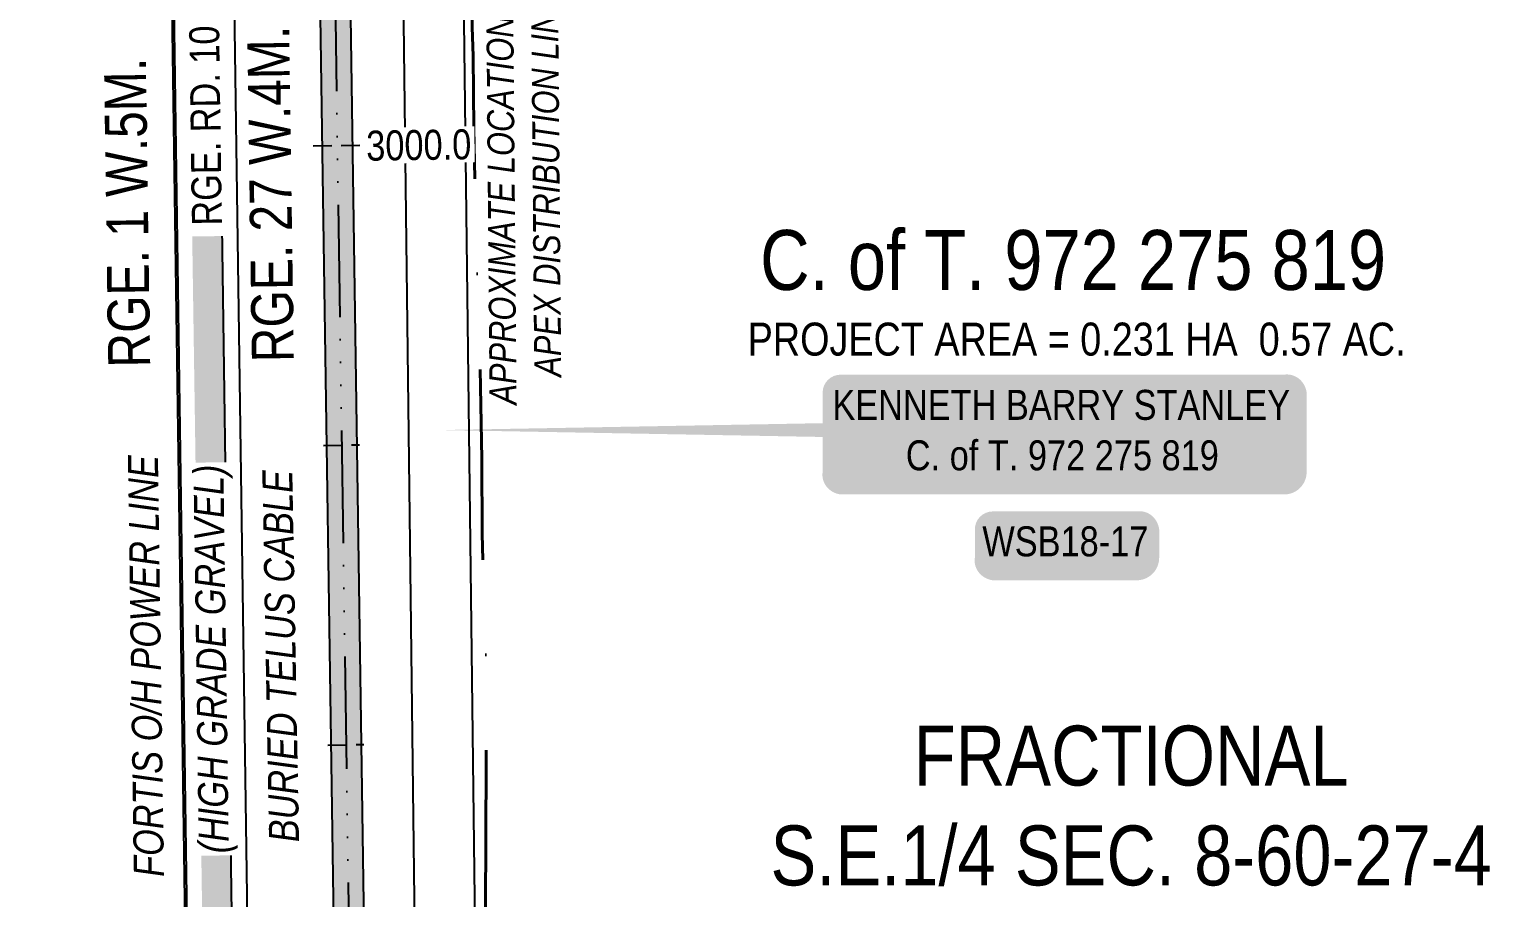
# Model space of a CAD drawing. Extents: x 57693 to 70573, y 5994359 to 6008381.
# Drawn here: x 65070.3 to 65557.3, y 6000287.3 to 6000577.1 of the extents above; entities that cross this region are included whole.
import ezdxf
from ezdxf.enums import TextEntityAlignment as Align

# ---------------------------------------------------------------- set-up
doc = ezdxf.new("R2010")
doc.units = 0
doc.header["$LTSCALE"] = 5
for name, pattern in [('COOP2', [10, 5, -1, 0, -1, 0, -1, 0, -1, 0, -1]), ('DASHDOT', [25.4, 12.7, -6.35, 0, -6.35]), ('foc-TIELINE', [1.875, 1.25, -0.625])]:
    doc.linetypes.add(name, pattern=pattern)
for name, color, linetype in [('AS-OWNER', 7, 'Continuous'), ('AS-POWER', 104, 'foc-POWER'), ('AS-POWER-T', 104, 'Continuous'), ('AS-ROADS', 254, 'Continuous'), ('AS-TELEPHONE', 224, 'foc-TEL'), ('AS-TELEPHONE-T', 224, 'Continuous'), ('C-SYMBOL', 7, 'Continuous'), ('D-TXT', 6, 'Continuous'), ('L-AREAREQUIRED', 7, 'Continuous'), ('L-ROAD-T', 7, 'Continuous'), ('L-SEC', 7, 'Continuous'), ('P-APEX RECON-10m BUFFER', 51, 'COOP2'), ('P-APEX RECON-LINE LIST', 240, 'Continuous'), ('P-APEX RECON-URBAN', 30, 'COOP2'), ('P-APEX RECON-WORK AREA', 104, 'Continuous'), ('P-BUFFER-PURPLE', 187, 'foc-TIELINE'), ('P-BUFFER-PURPLE-T', 187, 'Continuous')]:
    doc.layers.add(name, color=color, linetype=linetype)
doc.layers.add('AS-RECON EXISTING', color=151, linetype='DASHDOT', lineweight=40)
doc.layers.add('T-TEXT', color=48, linetype='Continuous', lineweight=18)
doc.styles.add('1.8', font='ARIALN.TTF', dxfattribs={"height": 2})
doc.styles.add('100L', font='ARIALN.TTF', dxfattribs={"height": 11})
doc.styles.add('175L', font='ARIALN.TTF', dxfattribs={"height": 10})
doc.styles.add('80', font='ARIALN.TTF', dxfattribs={"height": 10})
doc.styles.add('80L', font='ARIALN.TTF', dxfattribs={"height": 10})
doc.styles.add('80LS', font='ARIALNI.TTF', dxfattribs={"height": 10})
doc.styles.add('foc-LtypeFont', font='ARIALN.TTF', dxfattribs={"height": 7.35})
doc.linetypes.add('foc-POWER', pattern='A,6,-1,["P",foc-LtypeFont,S=0.2,R=0,X=-0.625,Y=-0.75],-1.24,4', length=12.24)
doc.linetypes.add('foc-POWER-NOLINE', pattern='A,0,-4,["P",foc-LtypeFont,S=0.2,R=0,X=-0.625,Y=-0.75],-8.24', length=12.24)
doc.linetypes.add('foc-TEL', pattern='A,2,-1,["T",foc-LtypeFont,S=0.2,R=0,X=-0.425,Y=-0.75],-1.24,8', length=12.24)

# ---------------------------------------------------------------- blocks, each defined once
blk = doc.blocks.new('*U445')
h = blk.add_hatch(color=59)
edge = h.paths.add_edge_path()
edge.add_line((-74, -20), (74, -20))
edge.add_arc((74, -14), 6, 270, 360)
edge.add_line((80, -14), (80, 12.5))
edge.add_arc((74, 12.5), 6, 0, 90)
edge.add_line((74, 18.5), (-74, 18.5))
edge.add_arc((-74, 12.5), 6, 90, 180)
edge.add_line((-80, 12.5), (-80, -14))
edge.add_arc((-74, -14), 6, 180, 270)
at = {"color": 1, "flags": 128}
blk.add_lwpolyline([(-74, -20, 3, 3, 0), (74, -20, 3, 3, 0.414214), (80, -14, 3, 3, 0), (80, 12.5, 3, 0, 0.414214), (74, 18.5, 0, 0, 0), (-74, 18.5, 0, 0, 0.414214), (-80, 12.5, 0, 0, 0), (-80, -14, 0, 3, 0.414214)], format="xyseb", close=True, dxfattribs=at)
blk.add_lwpolyline([(-207.22, 0, 0, 7.5, 0), (0, 0, 0, 0, 0)], format="xyseb", dxfattribs=at)
at = {"color": 1, "style": '80'}
blk.add_attdef('ENTER_TEXT_001', (-35.99, -5), '', height=10, dxfattribs=at)
blk = doc.blocks.new('*U436')
at = {"true_color": 0xffffa8}
h = blk.add_hatch(color=51, dxfattribs=at)
edge = h.paths.add_edge_path()
edge.add_line((-24, -11.5), (24, -11.5))
edge.add_arc((24, -5.5), 6, 270, 360)
edge.add_line((30, -5.5), (30, 4))
edge.add_arc((24, 4), 6, 0, 90)
edge.add_line((24, 10), (-24, 10))
edge.add_arc((-24, 4), 6, 90, 180)
edge.add_line((-30, 4), (-30, -5.5))
edge.add_arc((-24, -5.5), 6, 180, 270)
at = {"color": 240, "flags": 128}
blk.add_lwpolyline([(-24, -11.5, 3, 3, 0), (24, -11.5, 3, 3, 0.414214), (30, -5.5, 3, 3, 0), (30, 4, 3, 0, 0.414214), (24, 10, 0, 0, 0), (-24, 10, 0, 0, 0.414214), (-30, 4, 0, 0, 0), (-30, -5.5, 0, 3, 0.414214)], format="xyseb", close=True, dxfattribs=at)
for points in [[(-24.67, -8.43, 0, 10, 0), (0, 0, 5, 5, 0)], [(21.05, -6.93, 0, 10, 0), (0, 0, 5, 5, 0)]]:
    blk.add_lwpolyline(points, format="xyseb", dxfattribs=at)
at = {"color": 4, "style": '80'}
blk.add_attdef('OTHER_001', (-14.7, -5), '', height=10, dxfattribs=at)

msp = doc.modelspace()

# ---------------------------------------------------------------- hatches: boundary and pattern name
at = {"layer": 'P-APEX RECON-10m BUFFER'}
h = msp.add_hatch(color=256, dxfattribs=at)
h.dxf.hatch_style = 1
h.paths.add_polyline_path([(65164.536, 6000778.408), (65162.567, 6000912.353), (65133.965, 6000912.095), (65133.894, 6000917.091), (65135.099, 6000917.102), (65137.885, 6000938.699), (65140.871, 6000943.566), (65144.439, 6000943.9), (65175.832, 6000944.337), (65176.009, 6000939.54), (65172.163, 6000939.41), (65174.344, 6000791.007), (65181.583, 6000791.067), (65181.509, 6000791.309), (65191.056, 6000794.258), (65192.179, 6000790.624), (65192.651, 6000787.894), (65192.733, 6000781.167), (65174.491, 6000781.015), (65174.536, 6000777.958), (65185.196, 6000777.478), (65192.787, 6000776.69), (65192.849, 6000771.66), (65184.825, 6000772.493), (65174.609, 6000772.953), (65175.814, 6000690.96), (65179.244, 6000691.032), (65188.172, 6000700.386), (65193.564, 6000713.007), (65193.715, 6000700.642), (65192.411, 6000697.591), (65184.323, 6000689.116), (65184.629, 6000669.721), (65176.127, 6000669.632), (65176.331, 6000655.792), (65181.836, 6000655.898), (65182.133, 6000634.516), (65176.645, 6000634.439), (65183.108, 6000194.54), (65200.01, 6000184.354), (65200.153, 6000172.6), (65173.199, 6000188.845), (65166.653, 6000634.3), (65161.877, 6000634.234), (65161.665, 6000655.51), (65166.34, 6000655.6), (65166.135, 6000669.527), (65164.343, 6000669.508), (65164.283, 6000674.803), (65137.348, 6000674.421), (65137.206, 6000684.412), (65164.168, 6000684.795), (65164.1, 6000690.716), (65165.824, 6000690.752), (65164.609, 6000773.403), (65135.921, 6000774.694), (65135.85, 6000779.699)])
h.paths.add_polyline_path([(65140.142, 6000917.147), (65142.704, 6000936.998), (65143.824, 6000938.824), (65155.692, 6000939.934), (65155.727, 6000938.859), (65162.175, 6000939.075), (65162.494, 6000917.349)], flags=16)

# ---------------------------------------------------------------- linework, layer by layer
at = {"layer": 'AS-POWER', "flags": 128}
msp.add_lwpolyline([(65134.74, 5999401.405), (65117.317, 6000631.384), (65117.317, 6000631.384), (65115.647, 6000757.452)], dxfattribs=at)
at = {"layer": 'AS-RECON EXISTING', "flags": 128}
msp.add_lwpolyline([(65215.976, 6000717.679), (65215.636, 6000706.159), (65215.663, 6000694.471), (65215.636, 6000685.687), (65215.685, 6000676.663), (65215.988, 6000673.692), (65215.657, 6000663.615), (65215.768, 6000657.91), (65215.828, 6000642.797), (65216.832, 6000617.948), (65217.641, 6000602.494), (65217.957, 6000577.817), (65218.287, 6000568.136), (65218.585, 6000544.075), (65219.01, 6000520.36), (65219.517, 6000501.331), (65220.147, 6000481.325), (65220.768, 6000457.745), (65221.203, 6000433.626), (65221.357, 6000408.714), (65222.004, 6000384.688), (65222.731, 6000363.016), (65222.638, 6000332.56), (65222.536, 6000307.499), (65222.467, 6000284.086), (65222.854, 6000261.335), (65222.859, 6000237.601), (65222.353, 6000210.741), (65221.997, 6000178.189), (65221.801, 6000162.448), (65221.568, 6000143.953), (65221.76, 6000141.339)], dxfattribs=at)
at = {"layer": 'AS-ROADS', "const_width": 9.993, "flags": 128}
msp.add_lwpolyline([(65075.299, 6004280.926), (65091.006, 6002993.903), (65099.505, 6002521.34), (65111.344, 6001737.821), (65124.757, 6000932.43), (65125.889, 6000881.5), (65127.248, 6000854.337), (65127.928, 6000831.702), (65127.248, 6000797.975), (65126.566, 6000768.579), (65125.66, 6000755.677), (65126.566, 6000723.901), (65128.378, 6000674.555), (65127.699, 6000640.602), (65139.497, 5999837.648), (65150.936, 5999013.719), (65172.534, 5997603.263), (65172.769, 5997576.238), (65173.004, 5997542.398), (65174.65, 5997493.519)], dxfattribs=at)
at = {"layer": 'AS-TELEPHONE', "flags": 128}
msp.add_lwpolyline([(65152.099, 5999357.564), (65151.956, 5999367.469), (65151.599, 5999381.693), (65151.236, 5999392.076), (65150.536, 5999399.089), (65150.63, 5999407.597), (65139.887, 6000139.735), (65133.697, 6000574.581), (65133.9, 6000579.423), (65133.603, 6000594.395), (65133.409, 6000605.409), (65133.102, 6000623.448), (65133.082, 6000635.953), (65133.078, 6000641.555), (65133.398, 6000643.088), (65134.445, 6000644), (65136.762, 6000645.669), (65134.74, 6000647.631), (65134.388, 6000649.858), (65134.43, 6000654.603), (65134.224, 6000672.402), (65133.903, 6000686.345), (65133.628, 6000701.377), (65133.419, 6000712.351), (65133.332, 6000721.815), (65133.189, 6000744.623), (65133.092, 6000753.663), (65130.383, 6000943.946), (65118.693, 6001747.928)], dxfattribs=at)
at = {"layer": 'L-SEC', "flags": 128}
for points in [[(65113.408, 6000943.701), (65124.856, 6000139.519)], [(65133.511, 6000943.987), (65144.959, 6000139.805)], [(65200.544, 6000140.561), (65190.734, 6000945.109)], [(65220.642, 6000140.835), (65210.831, 6000945.374)]]:
    msp.add_lwpolyline(points, dxfattribs=at)
at = {"layer": 'P-APEX RECON-URBAN', "ltscale": 1.5, "flags": 128}
msp.add_lwpolyline([(65145.064, 6003498.53), (65150.592, 6003495.59), (65153.801, 6003491.736), (65157.416, 6003484.725), (65159.202, 6003476.487), (65159.86, 6003450.811), (65161.16, 6003386.082), (65161.385, 6003345.24), (65135.216, 6003315.128), (65153.296, 6002055.208), (65175.007, 6001991.337), (65173.183, 6001959.447), (65156.979, 6001922.628), (65159.591, 6001688.926), (65195.685, 6001578.759), (65196.595, 6001503.578), (65160.397, 6001420.703), (65161.948, 6001319.593), (65162.944, 6001308.589), (65162.829, 6001289.295), (65162.318, 6001269.391), (65178.153, 6000191.692), (65240.238, 6000154.276), (65241.38, 6000056.533), (65234.98, 6000030.24), (65229.608, 6000016.338), (65221.563, 6000003.6)], dxfattribs=at)
at = {"layer": 'P-APEX RECON-WORK AREA', "flags": 128}
for points in [[(65173.199, 6000188.845), (65166.653, 6000634.3), (65161.877, 6000634.234), (65161.665, 6000655.51), (65166.34, 6000655.6), (65166.135, 6000669.527), (65164.343, 6000669.508), (65164.283, 6000674.803), (65137.348, 6000674.421), (65137.206, 6000684.412), (65164.168, 6000684.795), (65164.1, 6000690.716), (65165.824, 6000690.752), (65164.609, 6000773.403), (65135.921, 6000774.694), (65135.85, 6000779.699), (65164.536, 6000778.408), (65162.567, 6000912.353)], [(65176.645, 6000634.439), (65183.108, 6000194.54)]]:
    msp.add_lwpolyline(points, dxfattribs=at)
at = {"layer": 'P-BUFFER-PURPLE'}
for p, q in [((65168.432, 6000438.243), (65180.43, 6000438.419)), ((65169.901, 6000338.254), (65181.9, 6000338.43))]:
    msp.add_line(p, q, dxfattribs=at)

# ---------------------------------------------------------------- block references
at = {"layer": 'AS-OWNER'}
ref = msp.add_blockref('*U445', (65414.787, 6000443.344), dxfattribs=dict(at, xscale=0.999252397, yscale=0.999252397, zscale=0.999252397, rotation=359.9999884413987))
ref.add_attrib('ENTER_TEXT_001', 'KENNETH BARRY STANLEY', (65338.095, 6000446.76), dxfattribs={"layer": '0', "color": 1, "height": 9.99252, "rotation": 359.99999, "style": '80'})
ref.add_attrib('ENTER_TEXT_002', 'C. of T. 972 275 819', (65362.582, 6000429.928), dxfattribs={"layer": '0', "color": 1, "height": 9.99252, "rotation": 359.99999, "style": '80'})
at = {"layer": 'P-APEX RECON-LINE LIST'}
ref = msp.add_blockref('*U436', (65415.576, 6000406.218), dxfattribs=dict(at, xscale=0.999252397, yscale=0.999252397, zscale=0.999252397, rotation=359.9999884413987))
ref.add_attrib('OTHER_001', 'WSB18-17', (65388.096, 6000401.218), dxfattribs={"layer": '0', "color": 4, "height": 9.9925, "rotation": 359.99999, "style": '80'})

# ---------------------------------------------------------------- texts
at = {"layer": 'AS-POWER-T', "linetype": 'foc-POWER-NOLINE', "insert": (65105.223, 6000293.786), "char_height": 10.00952, "attachment_point": 1, "rotation": 90.81524, "style": '175L'}
msp.add_mtext_dynamic_manual_height_columns('\\pi0.37947;{\\fArial Narrow|b0|i1|c0|p34;FORTIS O/H POWER LINE}', width=141.52042, gutter_width=50, heights=[0], dxfattribs=at)
at = {"layer": 'AS-RECON EXISTING', "linetype": 'Continuous', "insert": (65223.799, 6000452.176), "char_height": 8.98561, "attachment_point": 1, "rotation": 90.47481, "style": '80'}
msp.add_mtext_dynamic_manual_height_columns('\\pi-0.37831;{\\fArial Narrow|b0|i1|c0|p18;APPROXIMATE LOCATION OF \\P\\pi8.8004;APEX DISTRIBUTION LINE}', width=146.7459, gutter_width=44.962, heights=[0], dxfattribs=at)
at = {"layer": 'AS-TELEPHONE-T', "insert": (65150.277, 6000305.583), "char_height": 10.00952, "attachment_point": 1, "rotation": 91.04734, "style": '175L'}
msp.add_mtext_dynamic_manual_height_columns('\\pi0.13073;{\\fArial Narrow|b0|i1|c0|p34;BURIED TELUS CABLE}', width=124.50653, gutter_width=50, heights=[0], dxfattribs=at)
at = {"layer": 'C-SYMBOL', "color": 3, "insert": (65418.362, 6000510.091), "char_height": 19.98505, "width": 215.20952, "attachment_point": 2, "rotation": 359.99999, "style": '175L'}
msp.add_mtext('C. of T. 972 275 819', dxfattribs=at)
at = {"layer": 'C-SYMBOL', "color": 3, "insert": (65437.713, 6000317.939), "char_height": 19.98505, "attachment_point": 5, "rotation": 359.99999, "style": '175L'}
msp.add_mtext_dynamic_manual_height_columns('FRACTIONAL \\PS.E.1/4 SEC. 8-60-27-4', width=241.01855, gutter_width=47.46, heights=[0], dxfattribs=at)
at = {"layer": 'D-TXT', "color": 3, "char_height": 13.98953, "attachment_point": 1, "rotation": 90.81102, "style": '80L'}
for s, width, insert in [('RGE. 27 W.4M.', 111.07042, (65144.564, 6000465.887)), ('RGE. 1 W.5M.', 102.15091, (65096.668, 6000464.1))]:
    msp.add_mtext_dynamic_manual_height_columns(s, width=width, gutter_width=47.5, heights=[0], dxfattribs=dict(at, insert=insert))
at = {"layer": 'L-AREAREQUIRED', "color": 5, "style": '100L'}
msp.add_text('PROJECT AREA = 0.231 HA  0.57 AC. ', height=10.99178, rotation=359.99999, dxfattribs=at).set_placement((65421.291, 6000464.903), align=Align.BOTTOM_CENTER)

# ---------------------------------------------------------------- next in the draw order: texts
at = {"layer": 'L-ROAD-T', "insert": (65124.097, 6000544.868), "char_height": 9.98505, "width": 71.87217, "attachment_point": 2, "rotation": 90.81102, "style": '80L', "bg_fill": 3, "box_fill_scale": 1.1, "bg_fill_color": 256, "bg_fill_transparency": 0}
msp.add_mtext('RGE. RD. 10', dxfattribs=at)
at = {"layer": 'P-BUFFER-PURPLE-T', "insert": (65200.107, 6000543.46), "char_height": 10, "width": 35.18718, "attachment_point": 2, "rotation": 0.84184, "style": '1.8', "bg_fill": 3, "box_fill_scale": 1.1, "bg_fill_color": 256, "bg_fill_transparency": 0}
msp.add_mtext('3000.0', dxfattribs=at)
at = {"layer": 'T-TEXT', "insert": (65125.962, 6000366.887), "char_height": 9.99252, "width": 129.17798, "attachment_point": 2, "rotation": 90.81102, "style": '80LS', "bg_fill": 3, "box_fill_scale": 1.1, "bg_fill_color": 256, "bg_fill_transparency": 0}
msp.add_mtext('(HIGH GRADE GRAVEL)', dxfattribs=at)

# ---------------------------------------------------------------- next in the draw order: linework, layer by layer
at = {"layer": 'P-BUFFER-PURPLE'}
msp.add_line((65164.963, 6000538.203), (65180.961, 6000538.438), dxfattribs=at)

doc.saveas('drawing.dxf')
